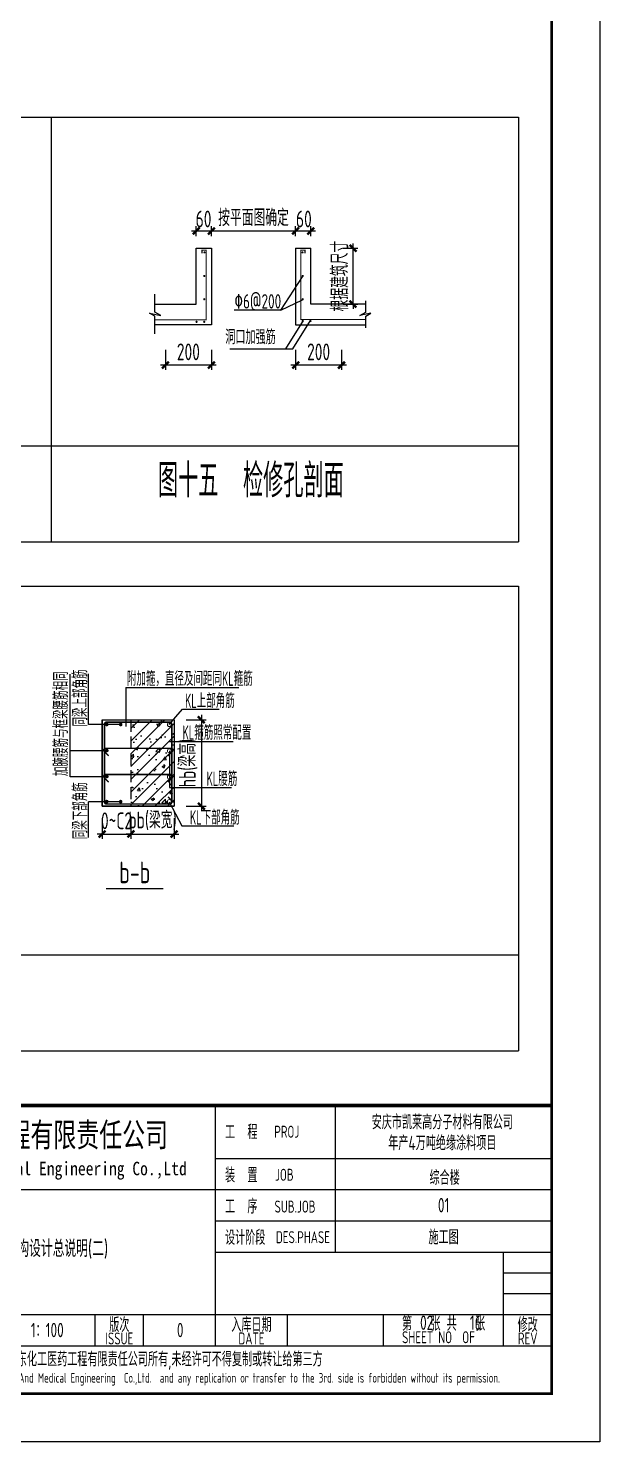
# Model space of a CAD drawing. Extents: x 9731685 to 18866768, y -962146 to 194094.
# Drawn here: x 9848809 to 9860705, y 55294 to 84721 of the extents above; entities that cross this region are included whole.
import ezdxf
from ezdxf.enums import TextEntityAlignment as Align

# ---------------------------------------------------------------- set-up
doc = ezdxf.new("R2010")
doc.units = 0
doc.header["$LTSCALE"] = 1000
doc.linetypes.add('DASH', pattern=[0.35, 0.25, -0.1])
doc.layers.get('0').update_dxf_attribs({"linetype": 'CONTINUOUS'})
doc.layers.get('Defpoints').update_dxf_attribs({"linetype": 'CONTINUOUS'})
for name, color, linetype in [('BORDER', 7, 'CONTINUOUS'), ('DIM', 3, 'CONTINUOUS'), ('NUM', 7, 'CONTINUOUS'), ('TAB', 7, 'CONTINUOUS'), ('TEXT', 7, 'CONTINUOUS'), ('THIN', 7, 'CONTINUOUS')]:
    doc.layers.add(name, color=color, linetype=linetype)
doc.layers.add('rein', color=6, linetype='ByLayer', lineweight=18)
doc.styles.add('AHD_TQ_S', font='')
doc.styles.add('TSSD_Dimension', font='Tssdeng.shx', dxfattribs={"width": 0.7, "bigfont": 'hztxt.shx'})
doc.styles.add('TSSD_Norm', font='Tssdeng.shx', dxfattribs={"width": 0.7, "bigfont": 'hztxt.shx'})
doc.styles.add('TSSD_Rein', font='Tssdeng.shx', dxfattribs={"width": 0.7, "bigfont": 'hztxt.shx'})
doc.styles.add('说明文字', font='tssdeng.shx', dxfattribs={"width": 0.75, "bigfont": 'hztxt.shx'})
doc.styles.get('AHD_TQ_S').set_extended_font_data('SimSun')
doc.dimstyles.new('TSSD_100_100', dxfattribs={"dimtxt": 350, "dimasz": 100, "dimexe": 100, "dimexo": 250, "dimgap": 100, "dimtad": 1, "dimdec": 0, "dimzin": 0, "dimdsep": 46, "dimtxsty": 'TSSD_Dimension', "dimblk": 'ARCHTICK', "dimblk1": 'ARCHTICK', "dimblk2": 'ARCHTICK', "dimcen": 0, "dimdle": 100, "dimclrt": 7, "dimadec": 0, "dimazin": 0, "dimtfac": 1, "dimtdec": 0, "dimtix": 1, "dimtmove": 2, "dimatfit": 3, "dimfxl": 1, "dimtolj": 1, "dimtzin": 0, "dimarcsym": 0})
doc.dimstyles.new('TSSD_50_100', dxfattribs={"dimtxt": 350, "dimasz": 100, "dimexe": 100, "dimexo": 250, "dimgap": 100, "dimtad": 1, "dimdec": 0, "dimlfac": 0.5, "dimzin": 0, "dimdsep": 46, "dimtxsty": 'TSSD_Dimension', "dimblk": 'ARCHTICK', "dimblk1": 'ARCHTICK', "dimblk2": 'ARCHTICK', "dimcen": 0, "dimdle": 100, "dimclrt": 7, "dimadec": 0, "dimazin": 0, "dimtfac": 1, "dimtdec": 0, "dimtix": 1, "dimtmove": 2, "dimatfit": 3, "dimfxl": 1, "dimtolj": 1, "dimtzin": 0, "dimarcsym": 0})

# ---------------------------------------------------------------- blocks, each defined once
blk = doc.blocks.new('_ArchTick')
at = {"color": 0, "linetype": 'ByBlock', "const_width": 0.5}
blk.add_lwpolyline([(-0.71, -0.71), (0.71, 0.71)], dxfattribs=at)
blk = doc.blocks.new('*D865')
at = {"layer": 'Defpoints', "color": 0}
for p in [(9851846, 70324), (9851846, 68524), (9852412, 68524)]:
    blk.add_point(p, dxfattribs=at)
at = {"layer": 'DIM', "color": 0, "lineweight": -2}
for p, q in [((9852412, 70424), (9852412, 68424)), ((9852096, 70324), (9852512, 70324)), ((9852096, 68524), (9852512, 68524))]:
    blk.add_line(p, q, dxfattribs=at)
at = {"layer": 'DIM', "color": 0, "lineweight": -2, "xscale": 100, "yscale": 100, "zscale": 100}
for p, rotation in [((9852412, 70324), 90), ((9852412, 68524), 270)]:
    blk.add_blockref('_ArchTick', p, dxfattribs=dict(at, rotation=rotation))
at = {"layer": 'DIM', "color": 7, "insert": (9852137, 69424), "char_height": 350, "attachment_point": 5, "rotation": 90, "style": 'TSSD_Dimension'}
blk.add_mtext('\\A1;hb(梁高)', dxfattribs=at)
blk = doc.blocks.new('*D866')
at = {"layer": 'Defpoints', "color": 0}
for p in [(9850346, 68524), (9850946, 68524), (9850946, 67946)]:
    blk.add_point(p, dxfattribs=at)
at = {"layer": 'DIM', "color": 0, "lineweight": -2}
for p, q in [((9850346, 68274), (9850346, 67846)), ((9850946, 68274), (9850946, 67846)), ((9850346, 67946), (9850246, 67946)), ((9850346, 67946), (9850946, 67946)), ((9850946, 67946), (9851046, 67946))]:
    blk.add_line(p, q, dxfattribs=at)
at = {"layer": 'DIM', "color": 0, "lineweight": -2, "xscale": 100, "yscale": 100, "zscale": 100}
blk.add_blockref('_ArchTick', (9850346, 67946), dxfattribs=at)
at = {"layer": 'DIM', "color": 0, "lineweight": -2, "xscale": 100, "yscale": 100, "zscale": 100, "rotation": 180}
blk.add_blockref('_ArchTick', (9850946, 67946), dxfattribs=at)
at = {"layer": 'DIM', "color": 7, "insert": (9850646, 68221), "char_height": 350, "attachment_point": 5, "style": 'TSSD_Dimension'}
blk.add_mtext('\\A1;0~C2', dxfattribs=at)
blk = doc.blocks.new('*D867')
at = {"layer": 'Defpoints', "color": 0}
for p in [(9850946, 68524), (9851846, 68524), (9851846, 67946)]:
    blk.add_point(p, dxfattribs=at)
at = {"layer": 'DIM', "color": 0, "lineweight": -2}
for p, q in [((9850946, 68274), (9850946, 67846)), ((9851846, 68274), (9851846, 67846)), ((9850946, 67946), (9850846, 67946)), ((9850946, 67946), (9851846, 67946)), ((9851846, 67946), (9851946, 67946))]:
    blk.add_line(p, q, dxfattribs=at)
at = {"layer": 'DIM', "color": 0, "lineweight": -2, "xscale": 100, "yscale": 100, "zscale": 100}
blk.add_blockref('_ArchTick', (9850946, 67946), dxfattribs=at)
at = {"layer": 'DIM', "color": 0, "lineweight": -2, "xscale": 100, "yscale": 100, "zscale": 100, "rotation": 180}
blk.add_blockref('_ArchTick', (9851846, 67946), dxfattribs=at)
at = {"layer": 'DIM', "color": 7, "insert": (9851396, 68221), "char_height": 350, "attachment_point": 5, "style": 'TSSD_Dimension'}
blk.add_mtext('\\A1;bb(梁宽)', dxfattribs=at)
blk = doc.blocks.new('*D896')
at = {"layer": 'Defpoints', "color": 0}
for p in [(9852621, 80501), (9852307, 80143), (9852621, 80143)]:
    blk.add_point(p, dxfattribs=at)
at = {"layer": 'DIM', "color": 0, "lineweight": -2}
for p, q in [((9852207, 80501), (9852721, 80501)), ((9852307, 80393), (9852307, 80601)), ((9852621, 80393), (9852621, 80601))]:
    blk.add_line(p, q, dxfattribs=at)
at = {"layer": 'DIM', "color": 0, "lineweight": -2, "xscale": 100, "yscale": 100, "zscale": 100, "rotation": 180}
blk.add_blockref('_ArchTick', (9852307, 80501), dxfattribs=at)
at = {"layer": 'DIM', "color": 0, "lineweight": -2, "xscale": 100, "yscale": 100, "zscale": 100}
blk.add_blockref('_ArchTick', (9852621, 80501), dxfattribs=at)
at = {"layer": 'DIM', "color": 7, "insert": (9852458, 80751), "char_height": 350, "attachment_point": 5, "style": 'TSSD_Dimension'}
blk.add_mtext('\\A1;60', dxfattribs=at)
blk = doc.blocks.new('*D897')
at = {"layer": 'Defpoints', "color": 0}
for p in [(9854375, 80501), (9852621, 80143), (9854375, 80143)]:
    blk.add_point(p, dxfattribs=at)
at = {"layer": 'DIM', "color": 0, "lineweight": -2}
for p, q in [((9852521, 80501), (9854475, 80501)), ((9852621, 80393), (9852621, 80601)), ((9854375, 80393), (9854375, 80601))]:
    blk.add_line(p, q, dxfattribs=at)
at = {"layer": 'DIM', "color": 0, "lineweight": -2, "xscale": 100, "yscale": 100, "zscale": 100, "rotation": 180}
blk.add_blockref('_ArchTick', (9852621, 80501), dxfattribs=at)
at = {"layer": 'DIM', "color": 0, "lineweight": -2, "xscale": 100, "yscale": 100, "zscale": 100}
blk.add_blockref('_ArchTick', (9854375, 80501), dxfattribs=at)
at = {"layer": 'DIM', "color": 7, "insert": (9853498, 80776), "char_height": 350, "attachment_point": 5, "style": 'TSSD_Dimension'}
blk.add_mtext('\\A1;按平面图确定', dxfattribs=at)
blk = doc.blocks.new('*D898')
at = {"layer": 'Defpoints', "color": 0}
for p in [(9854690, 80501), (9854375, 80143), (9854690, 80143)]:
    blk.add_point(p, dxfattribs=at)
at = {"layer": 'DIM', "color": 0, "lineweight": -2}
for p, q in [((9854275, 80501), (9854790, 80501)), ((9854375, 80393), (9854375, 80601)), ((9854690, 80393), (9854690, 80601))]:
    blk.add_line(p, q, dxfattribs=at)
at = {"layer": 'DIM', "color": 0, "lineweight": -2, "xscale": 100, "yscale": 100, "zscale": 100, "rotation": 180}
blk.add_blockref('_ArchTick', (9854375, 80501), dxfattribs=at)
at = {"layer": 'DIM', "color": 0, "lineweight": -2, "xscale": 100, "yscale": 100, "zscale": 100}
blk.add_blockref('_ArchTick', (9854690, 80501), dxfattribs=at)
at = {"layer": 'DIM', "color": 7, "insert": (9854546, 80751), "char_height": 350, "attachment_point": 5, "style": 'TSSD_Dimension'}
blk.add_mtext('\\A1;60', dxfattribs=at)
blk = doc.blocks.new('*D899')
at = {"layer": 'Defpoints', "color": 0}
for p in [(9855111, 80143), (9855570, 80143), (9855111, 78979)]:
    blk.add_point(p, dxfattribs=at)
at = {"layer": 'DIM', "color": 0, "lineweight": -2}
for p, q in [((9855361, 80143), (9855670, 80143)), ((9855570, 80143), (9855570, 80243)), ((9855570, 78979), (9855570, 80143)), ((9855361, 78979), (9855670, 78979)), ((9855570, 78979), (9855570, 78879))]:
    blk.add_line(p, q, dxfattribs=at)
at = {"layer": 'DIM', "color": 0, "lineweight": -2, "xscale": 100, "yscale": 100, "zscale": 100}
for p, rotation in [((9855570, 80143), 270), ((9855570, 78979), 90)]:
    blk.add_blockref('_ArchTick', p, dxfattribs=dict(at, rotation=rotation))
at = {"layer": 'DIM', "color": 7, "insert": (9855295, 79561), "char_height": 350, "attachment_point": 5, "rotation": 90, "style": 'TSSD_Dimension'}
blk.add_mtext('\\A1;根据建筑尺寸', dxfattribs=at)
blk = doc.blocks.new('*D900')
at = {"layer": 'Defpoints', "color": 0}
for p in [(9851664, 78278), (9852621, 78278), (9851664, 77709)]:
    blk.add_point(p, dxfattribs=at)
at = {"layer": 'DIM', "color": 0, "lineweight": -2}
for p, q in [((9851664, 78028), (9851664, 77609)), ((9852621, 78028), (9852621, 77609)), ((9852721, 77709), (9851564, 77709))]:
    blk.add_line(p, q, dxfattribs=at)
at = {"layer": 'DIM', "color": 0, "lineweight": -2, "xscale": 100, "yscale": 100, "zscale": 100, "rotation": 180}
blk.add_blockref('_ArchTick', (9851664, 77709), dxfattribs=at)
at = {"layer": 'DIM', "color": 0, "lineweight": -2, "xscale": 100, "yscale": 100, "zscale": 100}
blk.add_blockref('_ArchTick', (9852621, 77709), dxfattribs=at)
at = {"layer": 'DIM', "color": 7, "insert": (9852142, 77984), "char_height": 350, "attachment_point": 5, "style": 'TSSD_Dimension'}
blk.add_mtext('\\A1;200', dxfattribs=at)
blk = doc.blocks.new('*D901')
at = {"layer": 'Defpoints', "color": 0}
for p in [(9854375, 78278), (9855331, 78278), (9854375, 77709)]:
    blk.add_point(p, dxfattribs=at)
at = {"layer": 'DIM', "color": 0, "lineweight": -2}
for p, q in [((9854375, 78028), (9854375, 77609)), ((9855331, 78028), (9855331, 77609)), ((9855431, 77709), (9854275, 77709))]:
    blk.add_line(p, q, dxfattribs=at)
at = {"layer": 'DIM', "color": 0, "lineweight": -2, "xscale": 100, "yscale": 100, "zscale": 100, "rotation": 180}
blk.add_blockref('_ArchTick', (9854375, 77709), dxfattribs=at)
at = {"layer": 'DIM', "color": 0, "lineweight": -2, "xscale": 100, "yscale": 100, "zscale": 100}
blk.add_blockref('_ArchTick', (9855331, 77709), dxfattribs=at)
at = {"layer": 'DIM', "color": 7, "insert": (9854853, 77984), "char_height": 350, "attachment_point": 5, "style": 'TSSD_Dimension'}
blk.add_mtext('\\A1;200', dxfattribs=at)

msp = doc.modelspace()

# ---------------------------------------------------------------- hatches: boundary and pattern name
h = msp.add_hatch()
h.set_pattern_fill('AN31C', color=8, scale=937.5, style=0)
h.set_pattern_definition([(45, (10031413.56, 177957.84), (-132.58252, 132.58252), []), (50, (10031413.56, 177957.84), (672.4314, -58.8301), [70.3125, -773.4375]), (355, (10031413.56, 177957.84), (-130.0794, 705.1801), [56.25, -618.75]), (100.4514, (10031469.6, 177952.93), (542.3525, 646.3496), [59.7564, -657.3207]), (46.1842, (10031413.56, 178145.3), (1000.5385, -155.174), [105.4687, -1160.1562]), (96.6356, (10031496.9, 178132.4), (876.2463, 913.2355), [89.6346, -985.981]), (351.1842, (10031413.6, 178145.3), (876.2456, 913.236), [84.375, -928.125]), (21, (10031507.3, 178098.46), (559.6004, -377.4552), [70.3125, -773.4375]), (326, (10031507.3, 178098.46), (228.1081, 679.8282), [56.25, -618.75]), (71.4514, (10031553.94, 178067), (787.7087, 302.3723), [59.7564, -657.3207]), (37.5, (10031413.56, 177957.84), (11.39986, 312.088), [0, -611.25, 0, -628.125, 0, -621.09375]), (7.5, (10031413.56, 177957.84), (246.6277, 369.761), [0, -358.125, 0, -597.1875, 0, -236.71875]), (327.5, (10031204.5, 177957.84), (500.45853, -21.1452), [0, -234.375, 0, -731.25, 0, -970.3125]), (317.5, (10031110.74, 177957.84), (546.737, 93.8484), [0, -304.6875, 0, -485.625, 0, -689.0625])])
h.paths.add_polyline_path([(9851796.9, 70237.4, 0.406749), (9851760.4, 70274.9), (9851756.1, 70262.8, -0.3398268), (9851785.6, 70224.3, -1), (9851706, 70224.3, -0.4927302), (9851756.1, 70262.8), (9851760.4, 70274.9, 0.0063883), (9851759.4, 70274.9), (9850945.6, 70274.9), (9850945.6, 68572.4), (9851726.5, 68572.4), (9851759.4, 68572.4, 0.4142136), (9851796.9, 68609.9), (9851796.9, 68642.8)])
h.paths.add_polyline_path([(9851785.6, 68624, -1), (9851706, 68624, -1)], flags=16)
h.paths.add_polyline_path([(9851845.6, 70323.6), (9851777.5, 70323.6), (9851760.4, 70274.9, -0.406749), (9851796.9, 70237.4), (9851796.9, 69874.4), (9851845.6, 69874.4)])
h.paths.add_polyline_path([(9851777.5, 70323.6), (9850945.6, 70323.6), (9850945.6, 70274.9), (9851760.4, 70274.9)])
h.paths.add_polyline_path([(9851845.6, 69874.4), (9851796.9, 69874.4), (9851796.9, 68609.9, -0.4142136), (9851759.4, 68572.4), (9851726.5, 68572.4), (9850945.6, 68572.4), (9850945.6, 68523.6), (9851845.6, 68523.6)])

# ---------------------------------------------------------------- linework, layer by layer
for p, q in [((9859010.8, 82873), (9859010.8, 74028)), ((9859010.8, 73109.6), (9859010.8, 63432.6)), ((9849681, 69136.1), (9849681, 71277.6)), ((9850062, 70224.8), (9850062, 71282.7)), ((9850838, 70996.8), (9850838, 70186.6)), ((9851744.2, 70229), (9852017.8, 70543.8)), ((9852017.8, 70543.8), (9852782.6, 70543.8)), ((9850737.8, 70224.8), (9850062, 70224.8)), ((9850345.6, 70323.6), (9851845.6, 70323.6)), ((9850345.6, 70323.6), (9850345.6, 68523.6)), ((9851845.6, 70323.6), (9851845.6, 68523.6)), ((9851746.8, 69874.4), (9853072.6, 69874.4)), ((9850481.3, 69679.8), (9849681, 69679.8)), ((9851745.8, 69678.6), (9851745.8, 68914.1)), ((9850481.3, 69136.1), (9849681, 69136.1)), ((9851745.8, 68914.1), (9853040, 68914.1)), ((9850732.2, 68618.9), (9850062, 68618.9)), ((9850062, 67876), (9850062, 68618.9)), ((9851744.2, 68618.3), (9852007.3, 68113.6)), ((9850345.6, 68523.6), (9851845.6, 68523.6)), ((9852007.3, 68113.6), (9853086.9, 68113.6)), ((9852704.8, 57293.7), (9852704.8, 62293.7)), ((9855204.8, 59243.7), (9855204.8, 62293.7)), ((9859704.8, 56293.7), (9859704.8, 62293.7)), ((9852704.8, 61193.7), (9859704.8, 61193.7)), ((9841704.8, 60543.7), (9852704.8, 60543.7)), ((9852704.8, 60543.7), (9859704.8, 60543.7)), ((9852704.8, 59893.7), (9859704.8, 59893.7)), ((9852704.8, 59243.7), (9859704.8, 59243.7)), ((9858704.8, 57293.7), (9858704.8, 59243.7)), ((9858704.8, 58810.4), (9859704.8, 58810.4)), ((9858704.8, 58377.1), (9859704.8, 58377.1)), ((9847204.8, 57943.7), (9859704.8, 57943.7)), ((9850204.8, 57293.7), (9850204.8, 57943.7)), ((9851204.8, 57293.7), (9851204.8, 57943.7)), ((9854204.8, 57293.7), (9854204.8, 57943.7)), ((9856204.8, 57293.7), (9856204.8, 57943.7)), ((9841704.8, 57293.7), (9859704.8, 57293.7)), ((9841704.8, 56294.4), (9859704.8, 56294.4))]:
    msp.add_line(p, q)
at = {"linetype": 'DASH'}
msp.add_line((9850945.6, 70323.6), (9850945.6, 68523.6), dxfattribs=at)
msp.add_lwpolyline([(9850345.6, 70323.6), (9851845.6, 70323.6), (9851845.6, 68523.6), (9850345.6, 68523.6)], close=True)
msp.add_lwpolyline([(9859704.8, 62293.7, 70, 70, 0), (9841704.8, 62293.7, 70, 70, 0), (9841704.8, 56293.7, 0, 0, 0)], format="xyseb")
at = {"const_width": 70}
msp.add_lwpolyline([(9859704.8, 62293.7), (9841704.8, 62293.7)], dxfattribs=at)
at = {"layer": 'BORDER'}
msp.add_lwpolyline([(9776604.8, 55293.7), (9776604.8, 114693.7), (9860704.8, 114693.7), (9860704.8, 55293.7)], close=True, dxfattribs=at)
at = {"layer": 'BORDER', "const_width": 50}
msp.add_lwpolyline([(9779104.8, 56293.7), (9779104.8, 113693.7), (9859704.8, 113693.7), (9859704.8, 56293.7)], close=True, dxfattribs=at)
at = {"layer": 'DIM', "color": 7}
msp.add_line((9850838, 70996.8), (9853190, 70996.8), dxfattribs=at)
at = {"layer": 'NUM', "color": 1}
msp.add_lwpolyline([(9850432.3, 66810), (9851617.6, 66810)], dxfattribs=at)
at = {"layer": 'rein', "const_width": 22.6}
for points in [[(9852426, 80037.1), (9852426, 80100.8), (9852510.9, 80100.8), (9852510.9, 78648.7), (9851441.8, 78648.7)], [(9854569.3, 80037.1), (9854569.3, 80100.8), (9854484.3, 80100.8), (9854484.3, 78660.7), (9855836.5, 78660.7)]]:
    msp.add_lwpolyline(points, dxfattribs=at)
at = {"layer": 'rein'}
for points, const_width in [([(9852489, 80055.5, -1), (9852466.4, 80055.5, -1)], 22.6), ([(9854506.3, 80055.5, 1), (9854528.9, 80055.5, 1)], 22.6), ([(9852483.8, 79565.1, -1), (9852461.2, 79565.1, -1)], 22.6), ([(9854511.5, 79565.1, 1), (9854534.1, 79565.1, 1)], 22.6), ([(9852483.8, 79080.2, -1), (9852461.2, 79080.2, -1)], 22.6), ([(9854511.5, 79080.2, 1), (9854534.1, 79080.2, 1)], 22.6), ([(9852323.5, 78609.6, -1), (9852300.9, 78609.6, -1)], 22.6), ([(9852483.8, 78609.6, -1), (9852461.2, 78609.6, -1)], 22.6), ([(9854511.5, 78625.2, 1), (9854534.1, 78625.2, 1)], 22.6), ([(9854671.8, 78625.2, 1), (9854694.4, 78625.2, 1)], 22.6), ([(9850424.4, 70226.1, 1), (9850461.9, 70226.1, 1)], 37.5), ([(9850714.3, 70226.1, 1), (9850751.8, 70226.1, 1)], 37.5), ([(9850424.4, 69684.7, 1), (9850461.9, 69684.7, 1)], 37.5), ([(9850424.4, 69143.3, 1), (9850461.9, 69143.3, 1)], 37.5), ([(9850424.4, 68621.1, 1), (9850461.9, 68621.1, 1)], 37.5), ([(9850714.3, 68621.1, 1), (9850751.8, 68621.1, 1)], 37.5)]:
    msp.add_lwpolyline(points, format="xyb", close=True, dxfattribs=dict(at, const_width=const_width))
at = {"layer": 'rein', "color": 4, "const_width": 30}
for points in [[(9851717.3, 68722.3), (9851796.9, 68642.8), (9851796.9, 68609.9, -0.4142136), (9851759.4, 68572.4), (9851726.5, 68572.4), (9850433.5, 68572.4, -0.4142136), (9850396, 68609.9), (9850396, 70237.4, -0.4142136), (9850433.5, 70274.9), (9851759.4, 70274.9, -0.4142136), (9851796.9, 70237.4), (9851796.9, 68609.9, -0.4142136), (9851759.4, 68572.4), (9851726.5, 68572.4), (9851647, 68651.9)], [(9850482.5, 69571.5), (9850391, 69663, -0.6681786), (9850419.8, 69732.3), (9851778.2, 69732.3, -0.6681786), (9851806.9, 69663), (9851715.4, 69571.5)], [(9850482.5, 69025), (9850391, 69116.5, -0.6681786), (9850419.8, 69185.8), (9851778.2, 69185.8, -0.6681786), (9851806.9, 69116.5), (9851715.4, 69025)]]:
    msp.add_lwpolyline(points, format="xyb", dxfattribs=at)
at = {"layer": 'rein'}
for centre in [(9851745.8, 70224.3), (9851745.8, 69678.6), (9851745.8, 69132.1), (9851745.8, 68624)]:
    msp.add_circle(centre, 39.8, dxfattribs=at)
at = {"layer": 'TAB'}
for p, q in [((9799804.8, 82873), (9859010.8, 82873)), ((9849294.4, 74028), (9849294.4, 82873)), ((9799804.8, 76028), (9859010.8, 76028)), ((9799804.8, 74028), (9859010.8, 74028)), ((9799804.8, 73109.6), (9859010.8, 73109.6)), ((9799804.8, 65432.6), (9859010.8, 65432.6)), ((9799804.8, 63432.6), (9859010.8, 63432.6))]:
    msp.add_line(p, q, dxfattribs=at)
at = {"layer": 'TEXT'}
for p, q in [((9854063.3, 78855), (9854515.8, 79548)), ((9854063.3, 78855), (9854515.8, 79066.2)), ((9854073.8, 78855.5), (9853096.1, 78855.5)), ((9854529.7, 78636.1), (9854162, 78049.5)), ((9854317.8, 78049.5), (9854685.5, 78636.1)), ((9853001.9, 78049.5), (9854317.9, 78049.5))]:
    msp.add_line(p, q, dxfattribs=at)
at = {"layer": 'THIN'}
for p, q in [((9852305.5, 78979.4), (9852305.5, 80143.2)), ((9852307.3, 80143.2), (9852620.6, 80143.2)), ((9852620.6, 80143.2), (9852620.6, 78547.8)), ((9854374.7, 80143.2), (9854689.8, 80143.2)), ((9854374.7, 80143.2), (9854374.7, 78547.8)), ((9854689.8, 78979.4), (9854689.8, 80143.2)), ((9851441.8, 78813.6), (9851441.8, 79185)), ((9851441.8, 78979.4), (9852305.5, 78979.4)), ((9855836.5, 78979.4), (9854689.8, 78979.4)), ((9855836.5, 78806.3), (9855836.5, 79045)), ((9851335.6, 78791.9), (9851569.2, 78738.8)), ((9851441.8, 78728.2), (9851335.6, 78791.9)), ((9851569.2, 78738.8), (9851441.8, 78813.1)), ((9851441.8, 78356.8), (9851441.8, 78728.2)), ((9855709.1, 78738.8), (9855836.5, 78813.1)), ((9855942.7, 78791.9), (9855709.1, 78738.8)), ((9855836.5, 78728.2), (9855942.7, 78791.9)), ((9855836.5, 78482.1), (9855836.5, 78728.2)), ((9852620.6, 78547.8), (9851441.8, 78547.8)), ((9854374.7, 78547.8), (9855836.5, 78547.8))]:
    msp.add_line(p, q, dxfattribs=at)

# ---------------------------------------------------------------- texts
at = {"style": 'TSSD_Norm', "width": 0.6}
for s, p in [('同梁上部角筋', (9850038.4, 70184.3)), ('加腋腰筋与框梁腰筋相同', (9849637.6, 69152.6)), ('同梁下部角筋', (9850038.4, 67835.5))]:
    msp.add_text(s, height=300, rotation=90, dxfattribs=at).set_placement(p)
for s, height, style, width, p in [('安庆市凯莱高分子材料有限公司', 300, 'TSSD_Rein', 0.7, (9857428.5, 61963.9)), ('安徽华东化工医药工程有限责任公司', 500, 'AHD_TQ_S', 0.7, (9847899.7, 61693.7)), ('年产4万吨绝缘涂料项目', 300, 'TSSD_Rein', 0.7, (9857428.5, 61528.9)), ('Anhui Huadong Chemical & Medical Engineering Co.,Ltd', 280, 'AHD_TQ_S', 0.85, (9847899.7, 60943.7)), ('综合楼', 300, 'TSSD_Rein', 0.7, (9857476.3, 60807.7)), ('01', 300, 'TSSD_Rein', 0.7, (9857454.8, 60218.7)), ('施工图', 300, 'TSSD_Rein', 0.7, (9857454.8, 59568.7)), ('版次', 300, 'TSSD_Rein', 0.7, (9850704.8, 57743.7)), ('入库日期', 300, 'TSSD_Rein', 0.7, (9853454.8, 57743.7)), ('第   张 共   张', 300, 'TSSD_Rein', 0.7, (9857454.8, 57768.7)), ('修改', 300, 'TSSD_Rein', 0.7, (9859204.8, 57743.7)), ('ISSUE', 250, 'TSSD_Rein', 0.7, (9850704.8, 57443.7)), ('DATE', 250, 'TSSD_Rein', 0.7, (9853454.8, 57443.7)), ('SHEET NO  OF  ', 250, 'TSSD_Rein', 0.7, (9857454.8, 57468.7)), ('REV', 250, 'TSSD_Rein', 0.7, (9859204.8, 57443.7)), ('本文件专有权属安徽华东化工医药工程有限责任公司所有,未经许可不得复制或转让给第三方', 300, 'TSSD_Rein', 0.7, (9850704.8, 56993.7)), ('The proprietary right of this document belongs to Anhui Huadong Chemical And Medical Engineering  Co.,Ltd.  and any replication or transfer to the 3rd. side is forbidden without its permission. ', 200, 'TSSD_Rein', 0.7, (9850451.2, 56594.4))]:
    msp.add_text(s, height=height, dxfattribs=dict(style=style, width=width)).set_placement(p, align=Align.MIDDLE)
at = {"style": 'TSSD_Rein', "width": 0.7}
for s, height, p in [('工  程 ', 300, (9852904.8, 61593.7)), ('PROJ', 250, (9853929.2, 61623.1)), ('装  置 ', 300, (9852904.8, 60693.7)), ('JOB', 250, (9853947.2, 60726.5)), ('工  序 ', 300, (9852904.8, 60043.7)), ('SUB.JOB', 250, (9853935.6, 60063.8)), ('设计阶段', 300, (9852904.8, 59393.7)), ('DES.PHASE', 250, (9853962.9, 59427))]:
    msp.add_text(s, height=height, dxfattribs=at).set_placement(p)
at = {"color": 6, "style": 'TSSD_Rein', "width": 0.7}
for s, p in [('02', (9857102.3, 57772.2)), ('16', (9858123.5, 57772.2))]:
    msp.add_text(s, height=300, dxfattribs=at).set_placement(p, align=Align.MIDDLE)
at = {"lineweight": -3, "style": 'TSSD_Rein', "width": 0.7}
for tag, text, p in [('1：100', '1:100', (9849204.8, 57618.7)), ('0', '0', (9851971.7, 57618.7))]:
    msp.add_attdef(tag, text=text, height=300, dxfattribs=at).set_placement(p, align=Align.MIDDLE)
at = {"style": 'TSSD_Rein', "width": 0.7}
msp.add_attdef('0', text='0', height=300, dxfattribs=at).set_placement((9851971.7, 57618.7), align=Align.MIDDLE)
at = {"layer": 'BORDER', "lineweight": -3, "insert": (9847602.2, 59490.1), "char_height": 350, "width": 4985.785, "attachment_point": 1, "style": 'TSSD_Rein'}
msp.add_mtext('混凝土结构设计总说明(二)', dxfattribs=at)
at = {"layer": 'DIM', "color": 7, "style": 'TSSD_Dimension', "width": 0.55}
for s, p in [('附加箍，直径及间距同KL箍筋', (9850862.6, 71030.5)), ('KL上部角筋', (9852072.6, 70571)), ('KL箍筋照常配置', (9852021.4, 69907.7)), ('KL腰筋', (9852521.4, 68944.6)), ('KL下部角筋', (9852175.1, 68141.8))]:
    msp.add_text(s, height=300, dxfattribs=at).set_placement(p)
at = {"layer": 'NUM', "color": 7, "style": 'TSSD_Norm', "width": 0.6}
msp.add_text('图十五  检修孔剖面', height=700, dxfattribs=at).set_placement((9851509, 74743.1), align=Align.BOTTOM_LEFT)
at = {"layer": 'NUM', "style": 'TSSD_Norm', "width": 0.7}
msp.add_text('b-b', height=450, dxfattribs=at).set_placement((9850702.3, 66920.9))
at = {"layer": 'TEXT', "style": '说明文字', "width": 0.7}
for s, p in [('\x826@200', (9853100.7, 78885.8)), ('洞口加强筋', (9852909.9, 78143.8))]:
    msp.add_text(s, height=300, dxfattribs=at).set_placement(p)

# ---------------------------------------------------------------- dimensions: what is measured, and where the dimension line sits
at = {"layer": 'DIM'}
for base, p1, p2, text, dimstyle, picture, middle in [((9854374.7, 80501.5), (9852620.6, 80143.2), (9854374.7, 80143.2), '按平面图确定', 'TSSD_100_100', '*D897', (9853497.6, 80776.5)), ((9851663.9, 77709.5), (9852620.6, 78278.2), (9851663.9, 78278.2), '200', 'TSSD_100_100', '*D900', (9852142.2, 77984.5)), ((9854374.7, 77709.5), (9855331.4, 78278.2), (9854374.7, 78278.2), '200', 'TSSD_100_100', '*D901', (9854853.1, 77984.5)), ((9850945.6, 67946.4), (9850345.6, 68523.6), (9850945.6, 68523.6), '0~C2', 'TSSD_50_100', '*D866', (9850645.6, 68221.4)), ((9851845.6, 67946.4), (9850945.6, 68523.6), (9851845.6, 68523.6), 'bb(梁宽)', 'TSSD_50_100', '*D867', (9851395.6, 68221.4))]:
    dim = msp.add_linear_dim(base=base, p1=p1, p2=p2, text=text, dimstyle=dimstyle, dxfattribs=at)
    dim.commit()
    dim.dimension.update_dxf_attribs({"geometry": picture, "text_midpoint": middle})
for base, p1, p2, picture, middle in [((9852620.6, 80501.5), (9852307.3, 80143.2), (9852620.6, 80143.2), '*D896', (9852458.1, 80751.5)), ((9854689.8, 80501.5), (9854374.7, 80143.2), (9854689.8, 80143.2), '*D898', (9854546.1, 80751.5))]:
    dim = msp.add_linear_dim(base=base, p1=p1, p2=p2, text='60', dimstyle='TSSD_100_100', dxfattribs=at)
    dim.commit()
    dim.dimension.update_dxf_attribs({"geometry": picture, "text_midpoint": middle, "dimtype": 160})
for base, p1, p2, text, dimstyle, picture, middle in [((9855570, 80143.2), (9855110.8, 78979.4), (9855110.8, 80143.2), '根据建筑尺寸', 'TSSD_100_100', '*D899', (9855295, 79561.3)), ((9852412.3, 68523.6), (9851845.6, 70323.6), (9851845.6, 68523.6), 'hb(梁高)', 'TSSD_50_100', '*D865', (9852137.3, 69423.6))]:
    dim = msp.add_linear_dim(base=base, p1=p1, p2=p2, angle=90, text=text, dimstyle=dimstyle, dxfattribs=at)
    dim.commit()
    dim.dimension.update_dxf_attribs({"geometry": picture, "text_midpoint": middle})

doc.saveas('drawing.dxf')
